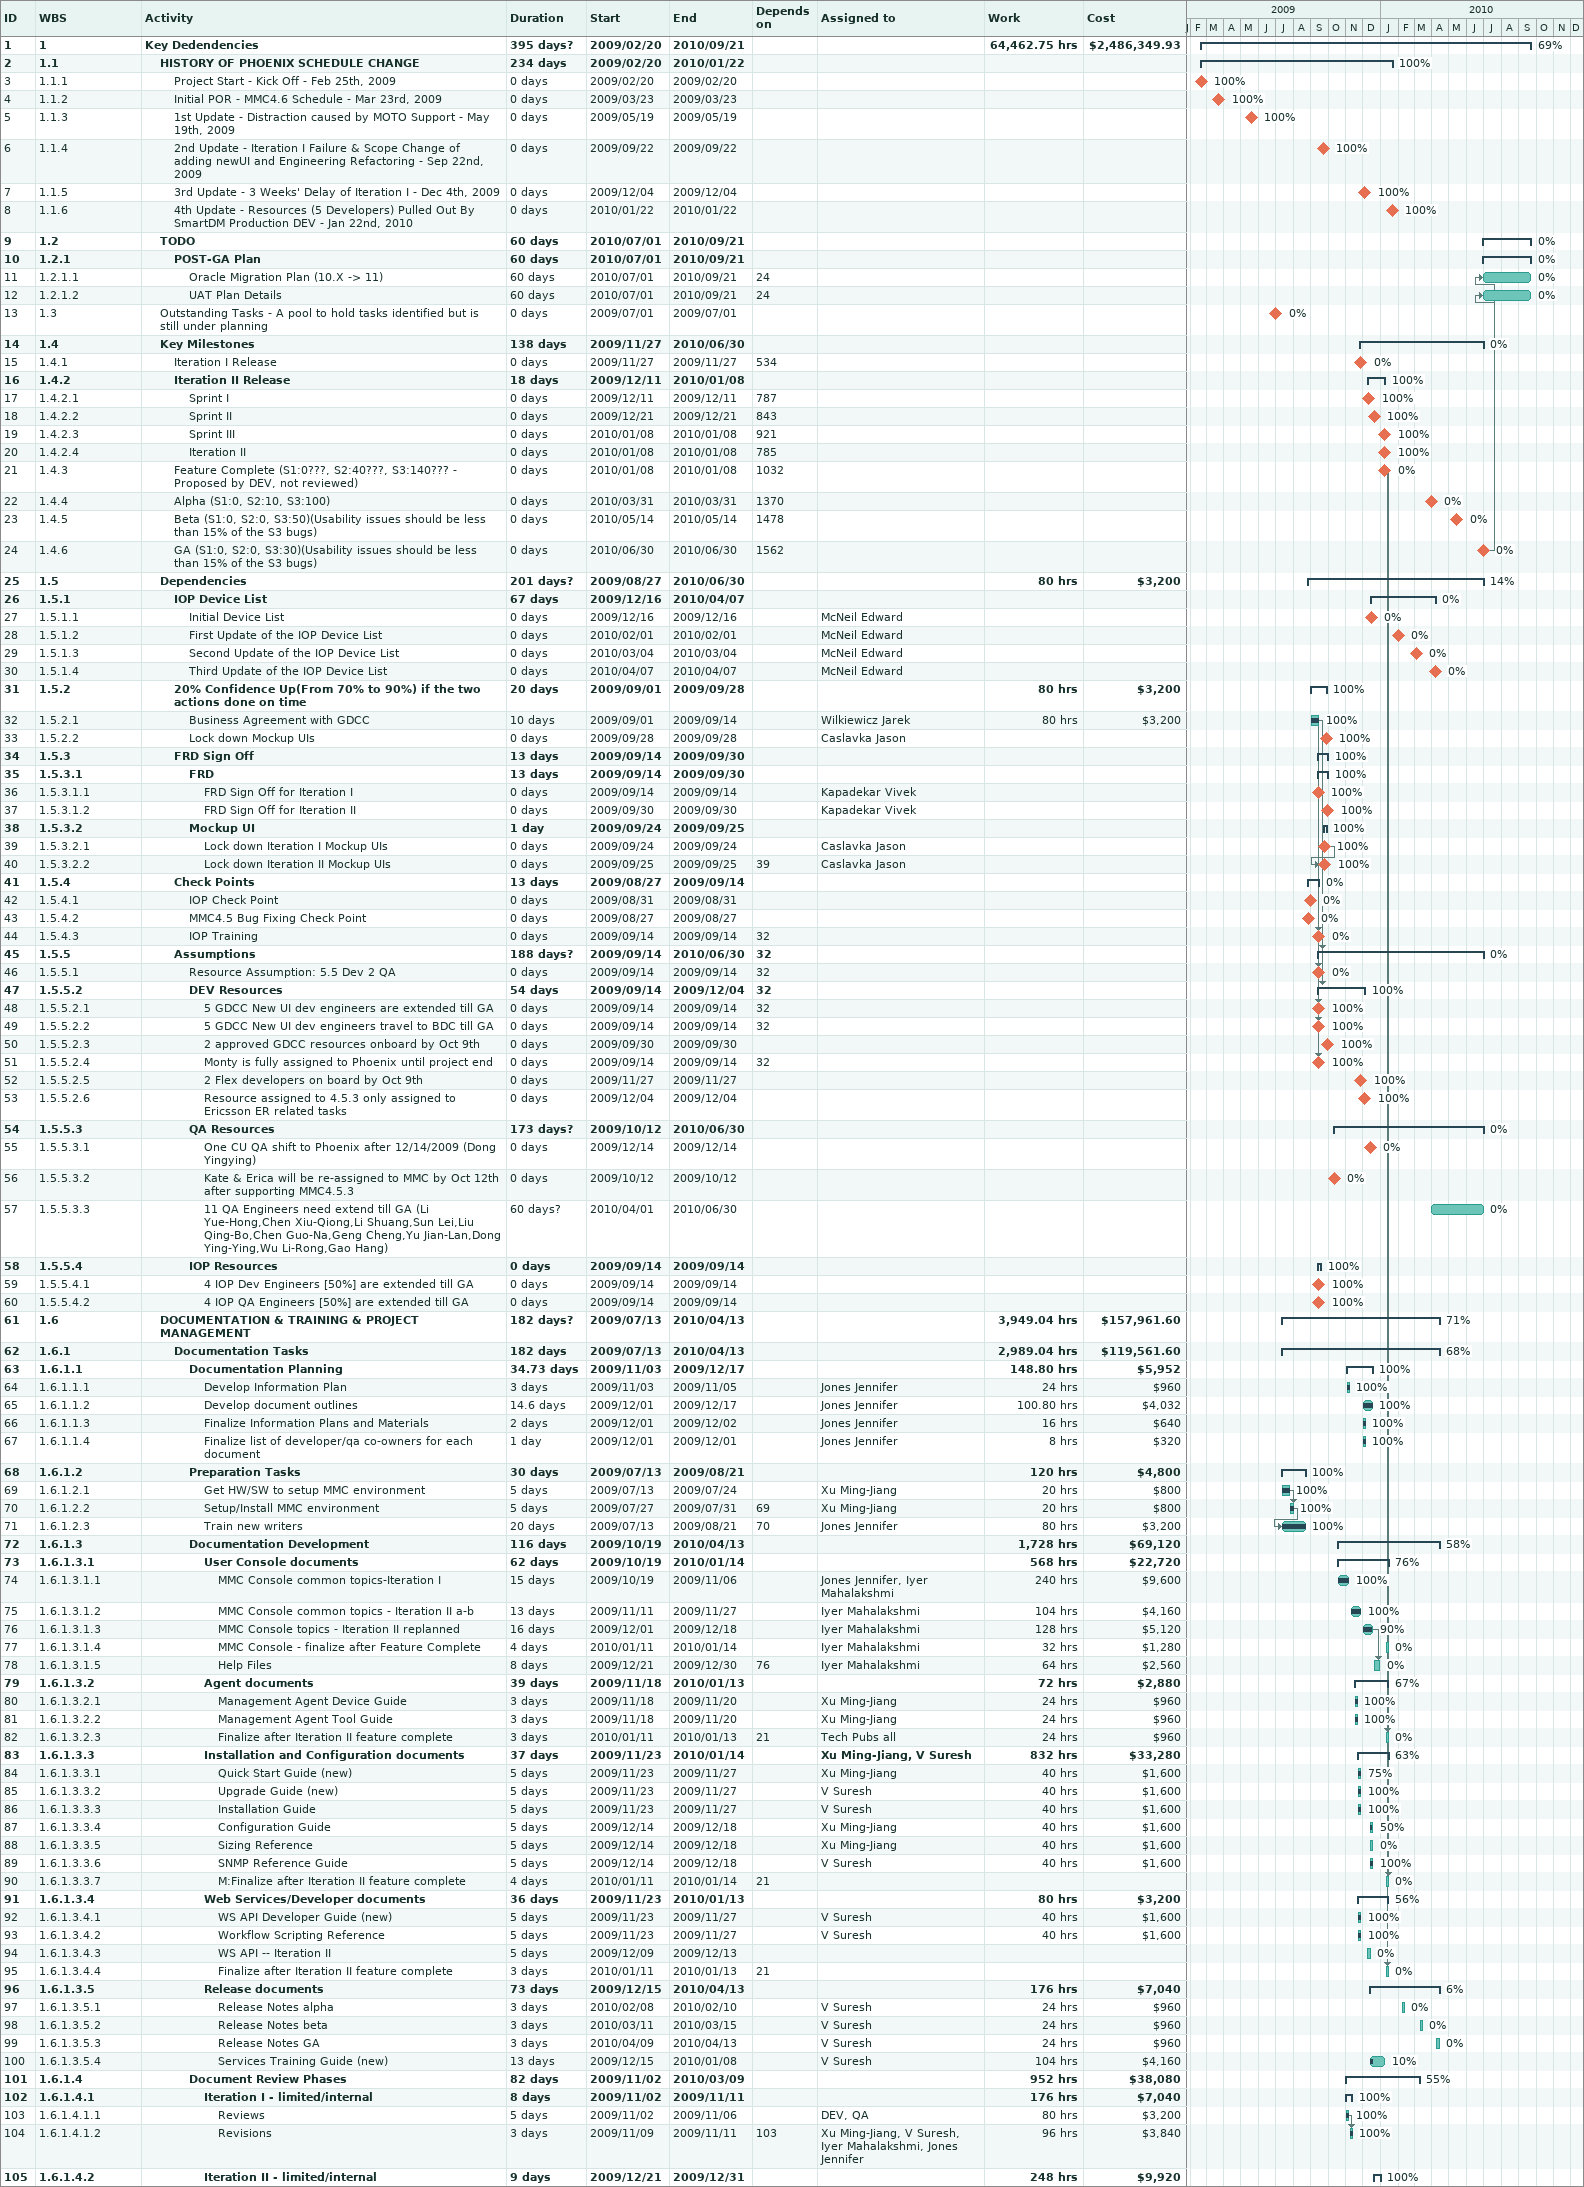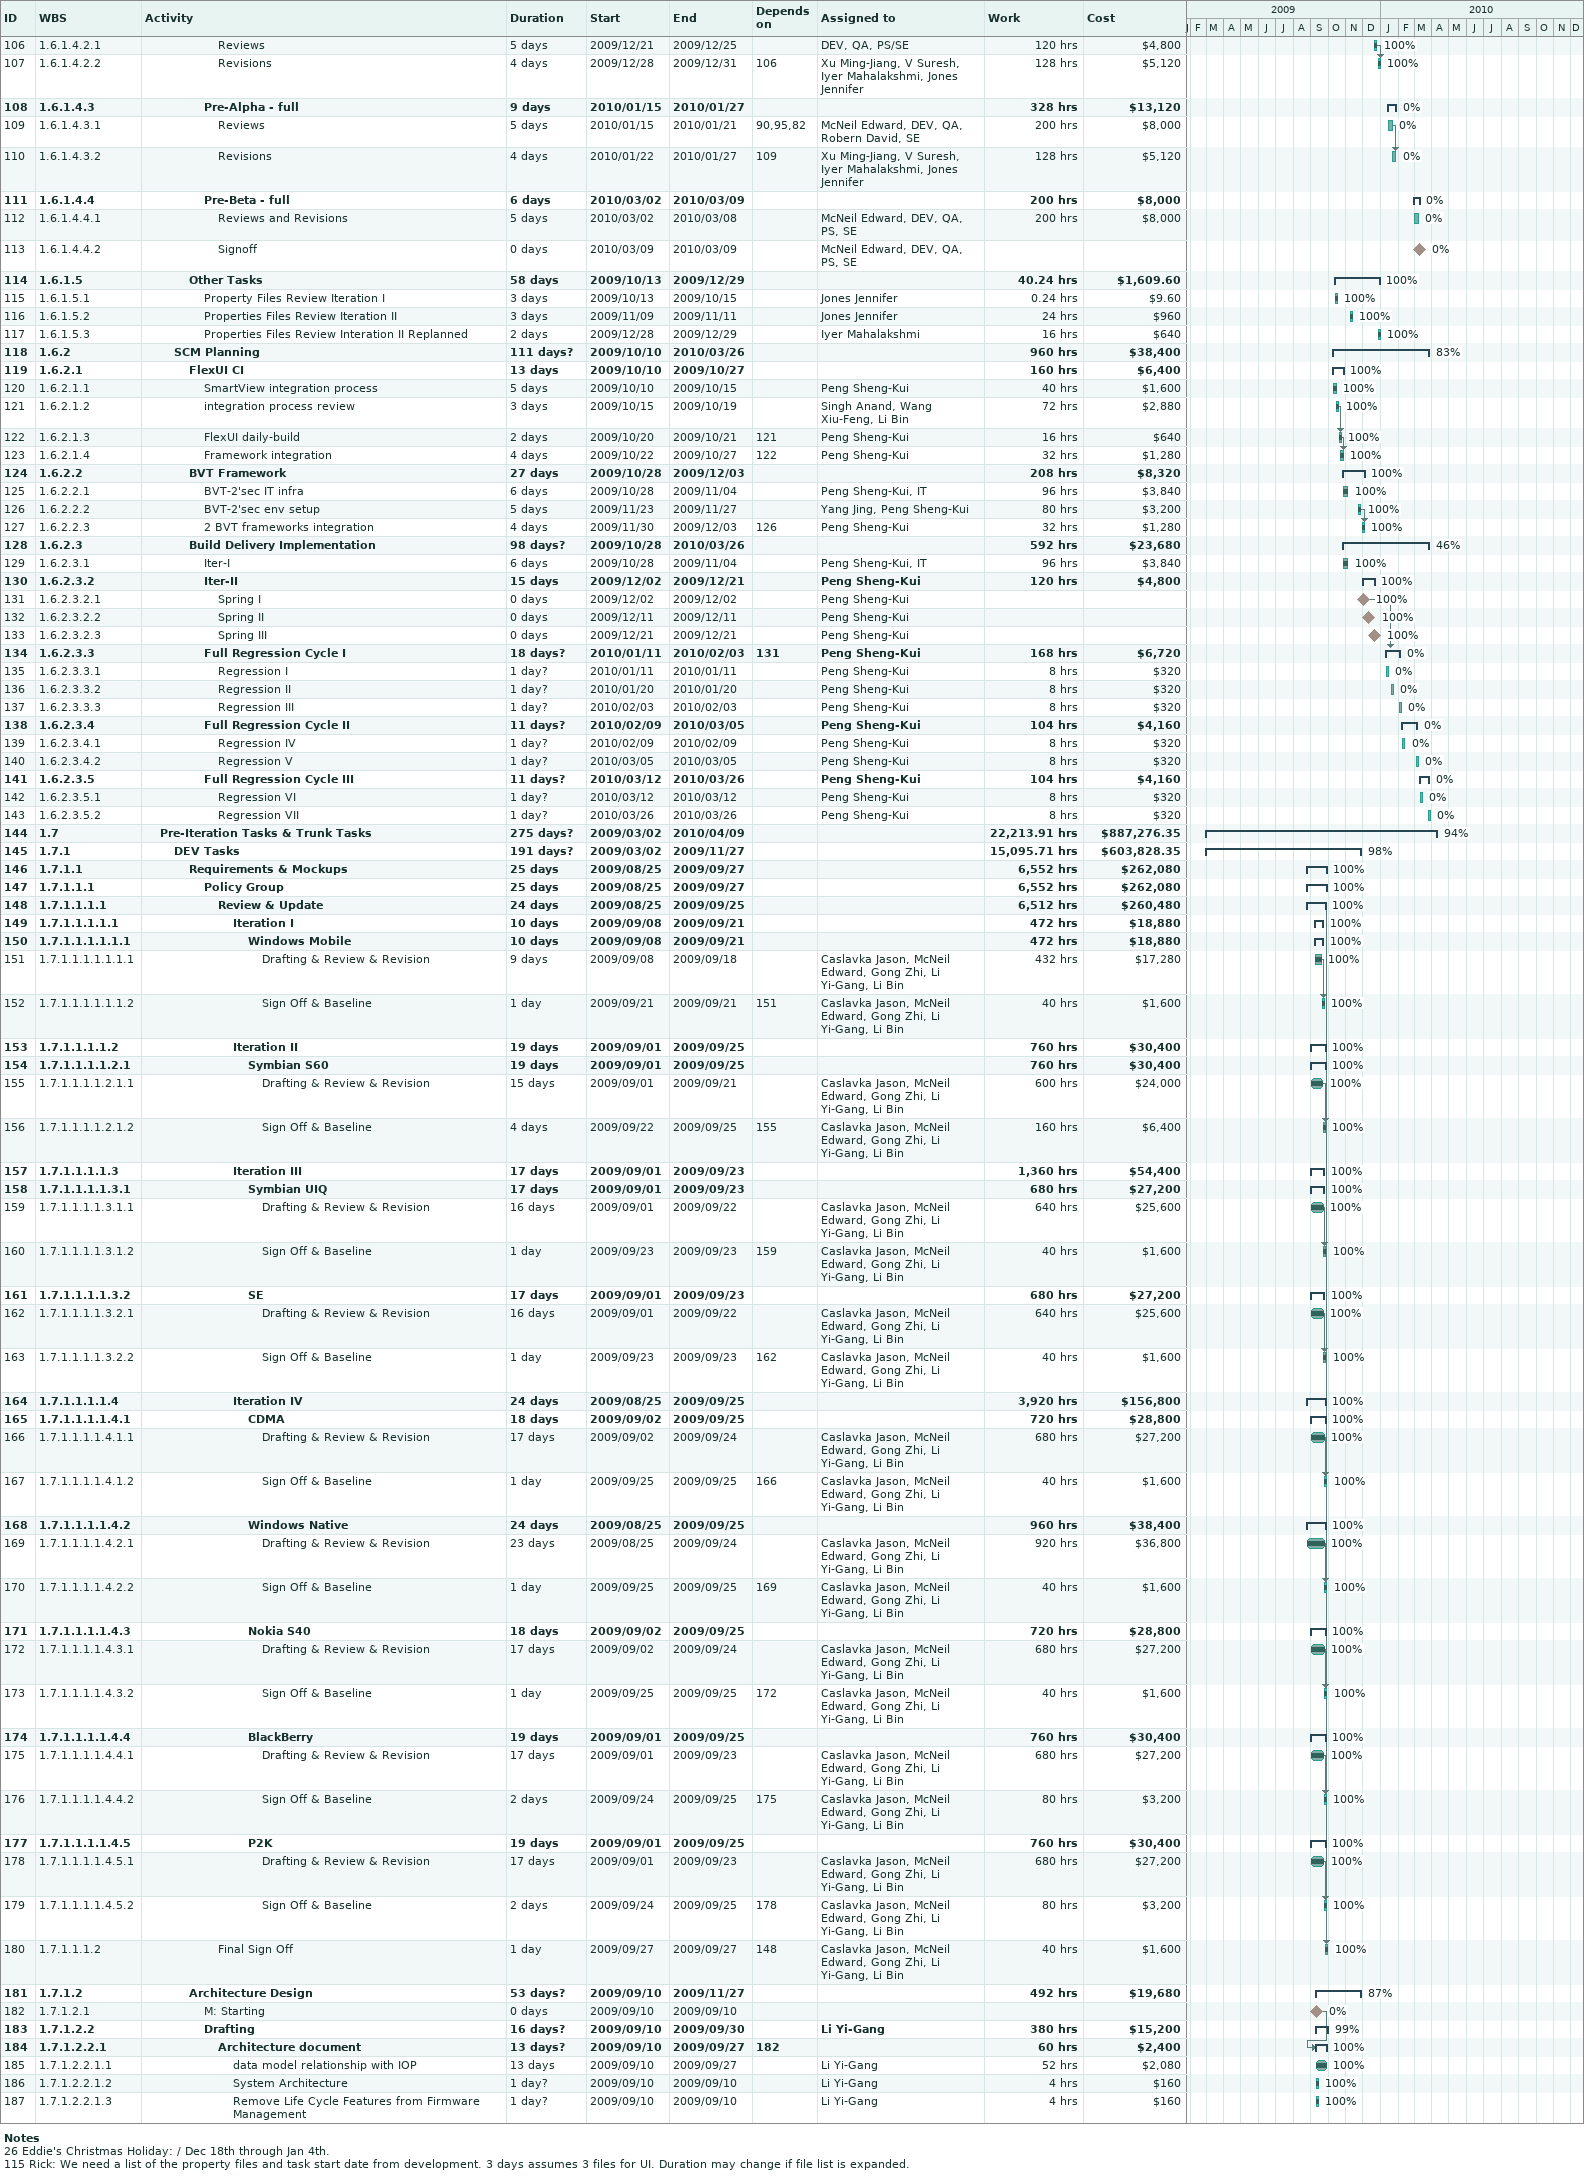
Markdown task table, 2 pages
| ID | WBS | Task | Duration | Start | Finish | Predecessors | Resources | % complete | Work (h) | Cost ($) |
|---|---|---|---|---|---|---|---|---|---|---|
| 1 | 1 | **Key Dedendencies** | 395d? | 2009-02-20 | 2010-09-21 |  |  | 69 | 64462.75 | 2486349.93 |
| 2 | 1.1 | **HISTORY OF PHOENIX SCHEDULE CHANGE** | 234d | 2009-02-20 | 2010-01-22 |  |  | 100 |  |  |
| 3 | 1.1.1 | Project Start - Kick Off - Feb 25th, 2009 | 0d | 2009-02-20 | 2009-02-20 |  |  | 100 |  |  |
| 4 | 1.1.2 | Initial POR - MMC4.6 Schedule - Mar 23rd, 2009 | 0d | 2009-03-23 | 2009-03-23 |  |  | 100 |  |  |
| 5 | 1.1.3 | 1st Update - Distraction caused by MOTO Support - May 19th, 2009 | 0d | 2009-05-19 | 2009-05-19 |  |  | 100 |  |  |
| 6 | 1.1.4 | 2nd Update - Iteration I Failure & Scope Change of adding newUI and Engineering Refactoring - Sep 22nd, 2009 | 0d | 2009-09-22 | 2009-09-22 |  |  | 100 |  |  |
| 7 | 1.1.5 | 3rd Update - 3 Weeks' Delay of Iteration I - Dec 4th, 2009 | 0d | 2009-12-04 | 2009-12-04 |  |  | 100 |  |  |
| 8 | 1.1.6 | 4th Update - Resources (5 Developers) Pulled Out By SmartDM Production DEV - Jan 22nd, 2010 | 0d | 2010-01-22 | 2010-01-22 |  |  | 100 |  |  |
| 9 | 1.2 | **TODO** | 60d | 2010-07-01 | 2010-09-21 |  |  | 0 |  |  |
| 10 | 1.2.1 | **POST-GA Plan** | 60d | 2010-07-01 | 2010-09-21 |  |  | 0 |  |  |
| 11 | 1.2.1.1 | Oracle Migration Plan (10.X -> 11) | 60d | 2010-07-01 | 2010-09-21 | 24 |  | 0 |  |  |
| 12 | 1.2.1.2 | UAT Plan Details | 60d | 2010-07-01 | 2010-09-21 | 24 |  | 0 |  |  |
| 13 | 1.3 | Outstanding Tasks - A pool to hold tasks identified but is still under planning | 0d | 2009-07-01 | 2009-07-01 |  |  | 0 |  |  |
| 14 | 1.4 | **Key Milestones** | 138d | 2009-11-27 | 2010-06-30 |  |  | 0 |  |  |
| 15 | 1.4.1 | Iteration I Release | 0d | 2009-11-27 | 2009-11-27 | 534 |  | 0 |  |  |
| 16 | 1.4.2 | **Iteration II Release** | 18d | 2009-12-11 | 2010-01-08 |  |  | 100 |  |  |
| 17 | 1.4.2.1 | Sprint I | 0d | 2009-12-11 | 2009-12-11 | 787 |  | 100 |  |  |
| 18 | 1.4.2.2 | Sprint II | 0d | 2009-12-21 | 2009-12-21 | 843 |  | 100 |  |  |
| 19 | 1.4.2.3 | Sprint III | 0d | 2010-01-08 | 2010-01-08 | 921 |  | 100 |  |  |
| 20 | 1.4.2.4 | Iteration II | 0d | 2010-01-08 | 2010-01-08 | 785 |  | 100 |  |  |
| 21 | 1.4.3 | Feature Complete (S1:0???, S2:40???, S3:140??? - Proposed by DEV, not reviewed) | 0d | 2010-01-08 | 2010-01-08 | 1032 |  | 0 |  |  |
| 22 | 1.4.4 | Alpha (S1:0, S2:10, S3:100) | 0d | 2010-03-31 | 2010-03-31 | 1370 |  | 0 |  |  |
| 23 | 1.4.5 | Beta (S1:0, S2:0, S3:50)(Usability issues should be less than 15% of the S3 bugs) | 0d | 2010-05-14 | 2010-05-14 | 1478 |  | 0 |  |  |
| 24 | 1.4.6 | GA (S1:0, S2:0, S3:30)(Usability issues should be less than 15% of the S3 bugs) | 0d | 2010-06-30 | 2010-06-30 | 1562 |  | 0 |  |  |
| 25 | 1.5 | **Dependencies** | 201d? | 2009-08-27 | 2010-06-30 |  |  | 14 | 80 | 3200 |
| 26 | 1.5.1 | **IOP Device List** | 67d | 2009-12-16 | 2010-04-07 |  |  | 0 |  |  |
| 27 | 1.5.1.1 | Initial Device List | 0d | 2009-12-16 | 2009-12-16 |  | McNeil Edward | 0 |  |  |
| 28 | 1.5.1.2 | First Update of the IOP Device List | 0d | 2010-02-01 | 2010-02-01 |  | McNeil Edward | 0 |  |  |
| 29 | 1.5.1.3 | Second Update of the IOP Device List | 0d | 2010-03-04 | 2010-03-04 |  | McNeil Edward | 0 |  |  |
| 30 | 1.5.1.4 | Third Update of the IOP Device List | 0d | 2010-04-07 | 2010-04-07 |  | McNeil Edward | 0 |  |  |
| 31 | 1.5.2 | **20% Confidence Up(From 70% to 90%) if the two actions done on time** | 20d | 2009-09-01 | 2009-09-28 |  |  | 100 | 80 | 3200 |
| 32 | 1.5.2.1 | Business Agreement with GDCC | 10d | 2009-09-01 | 2009-09-14 |  | Wilkiewicz Jarek | 100 | 80 | 3200 |
| 33 | 1.5.2.2 | Lock down Mockup UIs | 0d | 2009-09-28 | 2009-09-28 |  | Caslavka Jason | 100 |  |  |
| 34 | 1.5.3 | **FRD Sign Off** | 13d | 2009-09-14 | 2009-09-30 |  |  | 100 |  |  |
| 35 | 1.5.3.1 | **FRD** | 13d | 2009-09-14 | 2009-09-30 |  |  | 100 |  |  |
| 36 | 1.5.3.1.1 | FRD Sign Off for Iteration I | 0d | 2009-09-14 | 2009-09-14 |  | Kapadekar Vivek | 100 |  |  |
| 37 | 1.5.3.1.2 | FRD Sign Off for Iteration II | 0d | 2009-09-30 | 2009-09-30 |  | Kapadekar Vivek | 100 |  |  |
| 38 | 1.5.3.2 | **Mockup UI** | 1d | 2009-09-24 | 2009-09-25 |  |  | 100 |  |  |
| 39 | 1.5.3.2.1 | Lock down Iteration I Mockup UIs | 0d | 2009-09-24 | 2009-09-24 |  | Caslavka Jason | 100 |  |  |
| 40 | 1.5.3.2.2 | Lock down Iteration II Mockup UIs | 0d | 2009-09-25 | 2009-09-25 | 39 | Caslavka Jason | 100 |  |  |
| 41 | 1.5.4 | **Check Points** | 13d | 2009-08-27 | 2009-09-14 |  |  | 0 |  |  |
| 42 | 1.5.4.1 | IOP Check Point | 0d | 2009-08-31 | 2009-08-31 |  |  | 0 |  |  |
| 43 | 1.5.4.2 | MMC4.5 Bug Fixing Check Point | 0d | 2009-08-27 | 2009-08-27 |  |  | 0 |  |  |
| 44 | 1.5.4.3 | IOP Training | 0d | 2009-09-14 | 2009-09-14 | 32 |  | 0 |  |  |
| 45 | 1.5.5 | **Assumptions** | 188d? | 2009-09-14 | 2010-06-30 | 32 |  | 0 |  |  |
| 46 | 1.5.5.1 | Resource Assumption: 5.5 Dev 2 QA | 0d | 2009-09-14 | 2009-09-14 | 32 |  | 0 |  |  |
| 47 | 1.5.5.2 | **DEV Resources** | 54d | 2009-09-14 | 2009-12-04 | 32 |  | 100 |  |  |
| 48 | 1.5.5.2.1 | 5 GDCC New UI dev engineers are extended till GA | 0d | 2009-09-14 | 2009-09-14 | 32 |  | 100 |  |  |
| 49 | 1.5.5.2.2 | 5 GDCC New UI dev engineers travel to BDC till GA | 0d | 2009-09-14 | 2009-09-14 | 32 |  | 100 |  |  |
| 50 | 1.5.5.2.3 | 2 approved GDCC resources onboard by Oct 9th | 0d | 2009-09-30 | 2009-09-30 |  |  | 100 |  |  |
| 51 | 1.5.5.2.4 | Monty is fully assigned to Phoenix until project end | 0d | 2009-09-14 | 2009-09-14 | 32 |  | 100 |  |  |
| 52 | 1.5.5.2.5 | 2 Flex developers on board by Oct 9th | 0d | 2009-11-27 | 2009-11-27 |  |  | 100 |  |  |
| 53 | 1.5.5.2.6 | Resource assigned to 4.5.3 only assigned to Ericsson ER related tasks | 0d | 2009-12-04 | 2009-12-04 |  |  | 100 |  |  |
| 54 | 1.5.5.3 | **QA Resources** | 173d? | 2009-10-12 | 2010-06-30 |  |  | 0 |  |  |
| 55 | 1.5.5.3.1 | One CU QA shift to Phoenix after 12/14/2009 (Dong Yingying) | 0d | 2009-12-14 | 2009-12-14 |  |  | 0 |  |  |
| 56 | 1.5.5.3.2 | Kate & Erica will be re-assigned to MMC by Oct 12th after supporting MMC4.5.3 | 0d | 2009-10-12 | 2009-10-12 |  |  | 0 |  |  |
| 57 | 1.5.5.3.3 | 11 QA Engineers need extend till GA (Li Yue-Hong,Chen Xiu-Qiong,Li Shuang,Sun Lei,Liu Qing-Bo,Chen Guo-Na,Geng Cheng,Yu Jian-Lan,Dong Ying-Ying,Wu Li-Rong,Gao Hang) | 60d? | 2010-04-01 | 2010-06-30 |  |  | 0 |  |  |
| 58 | 1.5.5.4 | **IOP Resources** | 0d | 2009-09-14 | 2009-09-14 |  |  | 100 |  |  |
| 59 | 1.5.5.4.1 | 4 IOP Dev Engineers [50%] are extended till GA | 0d | 2009-09-14 | 2009-09-14 |  |  | 100 |  |  |
| 60 | 1.5.5.4.2 | 4 IOP QA Engineers [50%] are extended till GA | 0d | 2009-09-14 | 2009-09-14 |  |  | 100 |  |  |
| 61 | 1.6 | **DOCUMENTATION & TRAINING & PROJECT MANAGEMENT** | 182d? | 2009-07-13 | 2010-04-13 |  |  | 71 | 3949.04 | 157961.60 |
| 62 | 1.6.1 | **Documentation Tasks** | 182d | 2009-07-13 | 2010-04-13 |  |  | 68 | 2989.04 | 119561.60 |
| 63 | 1.6.1.1 | **Documentation Planning** | 34.73d | 2009-11-03 | 2009-12-17 |  |  | 100 | 148.80 | 5952 |
| 64 | 1.6.1.1.1 | Develop Information Plan | 3d | 2009-11-03 | 2009-11-05 |  | Jones Jennifer | 100 | 24 | 960 |
| 65 | 1.6.1.1.2 | Develop document outlines | 14.6d | 2009-12-01 | 2009-12-17 |  | Jones Jennifer | 100 | 100.80 | 4032 |
| 66 | 1.6.1.1.3 | Finalize Information Plans and Materials | 2d | 2009-12-01 | 2009-12-02 |  | Jones Jennifer | 100 | 16 | 640 |
| 67 | 1.6.1.1.4 | Finalize list of developer/qa co-owners for each document | 1d | 2009-12-01 | 2009-12-01 |  | Jones Jennifer | 100 | 8 | 320 |
| 68 | 1.6.1.2 | **Preparation Tasks** | 30d | 2009-07-13 | 2009-08-21 |  |  | 100 | 120 | 4800 |
| 69 | 1.6.1.2.1 | Get HW/SW to setup MMC environment | 5d | 2009-07-13 | 2009-07-24 |  | Xu Ming-Jiang | 100 | 20 | 800 |
| 70 | 1.6.1.2.2 | Setup/Install MMC environment | 5d | 2009-07-27 | 2009-07-31 | 69 | Xu Ming-Jiang | 100 | 20 | 800 |
| 71 | 1.6.1.2.3 | Train new writers | 20d | 2009-07-13 | 2009-08-21 | 70 | Jones Jennifer | 100 | 80 | 3200 |
| 72 | 1.6.1.3 | **Documentation Development** | 116d | 2009-10-19 | 2010-04-13 |  |  | 58 | 1728 | 69120 |
| 73 | 1.6.1.3.1 | **User Console documents** | 62d | 2009-10-19 | 2010-01-14 |  |  | 76 | 568 | 22720 |
| 74 | 1.6.1.3.1.1 | MMC Console common topics-Iteration I | 15d | 2009-10-19 | 2009-11-06 |  | Jones Jennifer, Iyer Mahalakshmi | 100 | 240 | 9600 |
| 75 | 1.6.1.3.1.2 | MMC Console common topics - Iteration II a-b | 13d | 2009-11-11 | 2009-11-27 |  | Iyer Mahalakshmi | 100 | 104 | 4160 |
| 76 | 1.6.1.3.1.3 | MMC Console topics - Iteration II replanned | 16d | 2009-12-01 | 2009-12-18 |  | Iyer Mahalakshmi | 90 | 128 | 5120 |
| 77 | 1.6.1.3.1.4 | MMC Console - finalize after Feature Complete | 4d | 2010-01-11 | 2010-01-14 |  | Iyer Mahalakshmi | 0 | 32 | 1280 |
| 78 | 1.6.1.3.1.5 | Help Files | 8d | 2009-12-21 | 2009-12-30 | 76 | Iyer Mahalakshmi | 0 | 64 | 2560 |
| 79 | 1.6.1.3.2 | **Agent documents** | 39d | 2009-11-18 | 2010-01-13 |  |  | 67 | 72 | 2880 |
| 80 | 1.6.1.3.2.1 | Management Agent Device Guide | 3d | 2009-11-18 | 2009-11-20 |  | Xu Ming-Jiang | 100 | 24 | 960 |
| 81 | 1.6.1.3.2.2 | Management Agent Tool Guide | 3d | 2009-11-18 | 2009-11-20 |  | Xu Ming-Jiang | 100 | 24 | 960 |
| 82 | 1.6.1.3.2.3 | Finalize after Iteration II feature complete | 3d | 2010-01-11 | 2010-01-13 | 21 | Tech Pubs all | 0 | 24 | 960 |
| 83 | 1.6.1.3.3 | **Installation and Configuration documents** | 37d | 2009-11-23 | 2010-01-14 |  | Xu Ming-Jiang, V Suresh | 63 | 832 | 33280 |
| 84 | 1.6.1.3.3.1 | Quick Start Guide (new) | 5d | 2009-11-23 | 2009-11-27 |  | Xu Ming-Jiang | 75 | 40 | 1600 |
| 85 | 1.6.1.3.3.2 | Upgrade Guide (new) | 5d | 2009-11-23 | 2009-11-27 |  | V Suresh | 100 | 40 | 1600 |
| 86 | 1.6.1.3.3.3 | Installation Guide | 5d | 2009-11-23 | 2009-11-27 |  | V Suresh | 100 | 40 | 1600 |
| 87 | 1.6.1.3.3.4 | Configuration Guide | 5d | 2009-12-14 | 2009-12-18 |  | Xu Ming-Jiang | 50 | 40 | 1600 |
| 88 | 1.6.1.3.3.5 | Sizing Reference | 5d | 2009-12-14 | 2009-12-18 |  | Xu Ming-Jiang | 0 | 40 | 1600 |
| 89 | 1.6.1.3.3.6 | SNMP Reference Guide | 5d | 2009-12-14 | 2009-12-18 |  | V Suresh | 100 | 40 | 1600 |
| 90 | 1.6.1.3.3.7 | M:Finalize after Iteration II feature complete | 4d | 2010-01-11 | 2010-01-14 | 21 |  | 0 |  |  |
| 91 | 1.6.1.3.4 | **Web Services/Developer documents** | 36d | 2009-11-23 | 2010-01-13 |  |  | 56 | 80 | 3200 |
| 92 | 1.6.1.3.4.1 | WS API Developer Guide (new) | 5d | 2009-11-23 | 2009-11-27 |  | V Suresh | 100 | 40 | 1600 |
| 93 | 1.6.1.3.4.2 | Workflow Scripting Reference | 5d | 2009-11-23 | 2009-11-27 |  | V Suresh | 100 | 40 | 1600 |
| 94 | 1.6.1.3.4.3 | WS API -- Iteration II | 5d | 2009-12-09 | 2009-12-13 |  |  | 0 |  |  |
| 95 | 1.6.1.3.4.4 | Finalize after Iteration II feature complete | 3d | 2010-01-11 | 2010-01-13 | 21 |  | 0 |  |  |
| 96 | 1.6.1.3.5 | **Release documents** | 73d | 2009-12-15 | 2010-04-13 |  |  | 6 | 176 | 7040 |
| 97 | 1.6.1.3.5.1 | Release Notes alpha | 3d | 2010-02-08 | 2010-02-10 |  | V Suresh | 0 | 24 | 960 |
| 98 | 1.6.1.3.5.2 | Release Notes beta | 3d | 2010-03-11 | 2010-03-15 |  | V Suresh | 0 | 24 | 960 |
| 99 | 1.6.1.3.5.3 | Release Notes GA | 3d | 2010-04-09 | 2010-04-13 |  | V Suresh | 0 | 24 | 960 |
| 100 | 1.6.1.3.5.4 | Services Training Guide (new) | 13d | 2009-12-15 | 2010-01-08 |  | V Suresh | 10 | 104 | 4160 |
| 101 | 1.6.1.4 | **Document Review Phases** | 82d | 2009-11-02 | 2010-03-09 |  |  | 55 | 952 | 38080 |
| 102 | 1.6.1.4.1 | **Iteration I - limited/internal** | 8d | 2009-11-02 | 2009-11-11 |  |  | 100 | 176 | 7040 |
| 103 | 1.6.1.4.1.1 | Reviews | 5d | 2009-11-02 | 2009-11-06 |  | DEV, QA | 100 | 80 | 3200 |
| 104 | 1.6.1.4.1.2 | Revisions | 3d | 2009-11-09 | 2009-11-11 | 103 | Xu Ming-Jiang, V Suresh, Iyer Mahalakshmi, Jones Jennifer | 100 | 96 | 3840 |
| 105 | 1.6.1.4.2 | **Iteration II - limited/internal** | 9d | 2009-12-21 | 2009-12-31 |  |  | 100 | 248 | 9920 |
| 106 | 1.6.1.4.2.1 | Reviews | 5d | 2009-12-21 | 2009-12-25 |  | DEV, QA, PS/SE | 100 | 120 | 4800 |
| 107 | 1.6.1.4.2.2 | Revisions | 4d | 2009-12-28 | 2009-12-31 | 106 | Xu Ming-Jiang, V Suresh, Iyer Mahalakshmi, Jones Jennifer | 100 | 128 | 5120 |
| 108 | 1.6.1.4.3 | **Pre-Alpha - full** | 9d | 2010-01-15 | 2010-01-27 |  |  | 0 | 328 | 13120 |
| 109 | 1.6.1.4.3.1 | Reviews | 5d | 2010-01-15 | 2010-01-21 | 90, 95, 82 | McNeil Edward, DEV, QA, Robern David, SE | 0 | 200 | 8000 |
| 110 | 1.6.1.4.3.2 | Revisions | 4d | 2010-01-22 | 2010-01-27 | 109 | Xu Ming-Jiang, V Suresh, Iyer Mahalakshmi, Jones Jennifer | 0 | 128 | 5120 |
| 111 | 1.6.1.4.4 | **Pre-Beta - full** | 6d | 2010-03-02 | 2010-03-09 |  |  | 0 | 200 | 8000 |
| 112 | 1.6.1.4.4.1 | Reviews and Revisions | 5d | 2010-03-02 | 2010-03-08 |  | McNeil Edward, DEV, QA, PS, SE | 0 | 200 | 8000 |
| 113 | 1.6.1.4.4.2 | Signoff | 0d | 2010-03-09 | 2010-03-09 |  | McNeil Edward, DEV, QA, PS, SE | 0 |  |  |
| 114 | 1.6.1.5 | **Other Tasks** | 58d | 2009-10-13 | 2009-12-29 |  |  | 100 | 40.24 | 1609.60 |
| 115 | 1.6.1.5.1 | Property Files Review Iteration I | 3d | 2009-10-13 | 2009-10-15 |  | Jones Jennifer | 100 | 0.24 | 9.60 |
| 116 | 1.6.1.5.2 | Properties Files Review Iteration II | 3d | 2009-11-09 | 2009-11-11 |  | Jones Jennifer | 100 | 24 | 960 |
| 117 | 1.6.1.5.3 | Properties Files Review Interation II Replanned | 2d | 2009-12-28 | 2009-12-29 |  | Iyer Mahalakshmi | 100 | 16 | 640 |
| 118 | 1.6.2 | **SCM Planning** | 111d? | 2009-10-10 | 2010-03-26 |  |  | 83 | 960 | 38400 |
| 119 | 1.6.2.1 | **FlexUI CI** | 13d | 2009-10-10 | 2009-10-27 |  |  | 100 | 160 | 6400 |
| 120 | 1.6.2.1.1 | SmartView integration process | 5d | 2009-10-10 | 2009-10-15 |  | Peng Sheng-Kui | 100 | 40 | 1600 |
| 121 | 1.6.2.1.2 | integration process review | 3d | 2009-10-15 | 2009-10-19 |  | Singh Anand, Wang Xiu-Feng, Li Bin | 100 | 72 | 2880 |
| 122 | 1.6.2.1.3 | FlexUI daily-build | 2d | 2009-10-20 | 2009-10-21 | 121 | Peng Sheng-Kui | 100 | 16 | 640 |
| 123 | 1.6.2.1.4 | Framework integration | 4d | 2009-10-22 | 2009-10-27 | 122 | Peng Sheng-Kui | 100 | 32 | 1280 |
| 124 | 1.6.2.2 | **BVT Framework** | 27d | 2009-10-28 | 2009-12-03 |  |  | 100 | 208 | 8320 |
| 125 | 1.6.2.2.1 | BVT-2'sec IT infra | 6d | 2009-10-28 | 2009-11-04 |  | Peng Sheng-Kui, IT | 100 | 96 | 3840 |
| 126 | 1.6.2.2.2 | BVT-2'sec env setup | 5d | 2009-11-23 | 2009-11-27 |  | Yang Jing, Peng Sheng-Kui | 100 | 80 | 3200 |
| 127 | 1.6.2.2.3 | 2 BVT frameworks integration | 4d | 2009-11-30 | 2009-12-03 | 126 | Peng Sheng-Kui | 100 | 32 | 1280 |
| 128 | 1.6.2.3 | **Build Delivery Implementation** | 98d? | 2009-10-28 | 2010-03-26 |  |  | 46 | 592 | 23680 |
| 129 | 1.6.2.3.1 | Iter-I | 6d | 2009-10-28 | 2009-11-04 |  | Peng Sheng-Kui, IT | 100 | 96 | 3840 |
| 130 | 1.6.2.3.2 | **Iter-II** | 15d | 2009-12-02 | 2009-12-21 |  | Peng Sheng-Kui | 100 | 120 | 4800 |
| 131 | 1.6.2.3.2.1 | Spring I | 0d | 2009-12-02 | 2009-12-02 |  | Peng Sheng-Kui | 100 |  |  |
| 132 | 1.6.2.3.2.2 | Spring II | 0d | 2009-12-11 | 2009-12-11 |  | Peng Sheng-Kui | 100 |  |  |
| 133 | 1.6.2.3.2.3 | Spring III | 0d | 2009-12-21 | 2009-12-21 |  | Peng Sheng-Kui | 100 |  |  |
| 134 | 1.6.2.3.3 | **Full Regression Cycle I** | 18d? | 2010-01-11 | 2010-02-03 | 131 | Peng Sheng-Kui | 0 | 168 | 6720 |
| 135 | 1.6.2.3.3.1 | Regression I | 1d? | 2010-01-11 | 2010-01-11 |  | Peng Sheng-Kui | 0 | 8 | 320 |
| 136 | 1.6.2.3.3.2 | Regression II | 1d? | 2010-01-20 | 2010-01-20 |  | Peng Sheng-Kui | 0 | 8 | 320 |
| 137 | 1.6.2.3.3.3 | Regression III | 1d? | 2010-02-03 | 2010-02-03 |  | Peng Sheng-Kui | 0 | 8 | 320 |
| 138 | 1.6.2.3.4 | **Full Regression Cycle II** | 11d? | 2010-02-09 | 2010-03-05 |  | Peng Sheng-Kui | 0 | 104 | 4160 |
| 139 | 1.6.2.3.4.1 | Regression IV | 1d? | 2010-02-09 | 2010-02-09 |  | Peng Sheng-Kui | 0 | 8 | 320 |
| 140 | 1.6.2.3.4.2 | Regression V | 1d? | 2010-03-05 | 2010-03-05 |  | Peng Sheng-Kui | 0 | 8 | 320 |
| 141 | 1.6.2.3.5 | **Full Regression Cycle III** | 11d? | 2010-03-12 | 2010-03-26 |  | Peng Sheng-Kui | 0 | 104 | 4160 |
| 142 | 1.6.2.3.5.1 | Regression VI | 1d? | 2010-03-12 | 2010-03-12 |  | Peng Sheng-Kui | 0 | 8 | 320 |
| 143 | 1.6.2.3.5.2 | Regression VII | 1d? | 2010-03-26 | 2010-03-26 |  | Peng Sheng-Kui | 0 | 8 | 320 |
| 144 | 1.7 | **Pre-Iteration Tasks & Trunk Tasks** | 275d? | 2009-03-02 | 2010-04-09 |  |  | 94 | 22213.91 | 887276.35 |
| 145 | 1.7.1 | **DEV Tasks** | 191d? | 2009-03-02 | 2009-11-27 |  |  | 98 | 15095.71 | 603828.35 |
| 146 | 1.7.1.1 | **Requirements & Mockups** | 25d | 2009-08-25 | 2009-09-27 |  |  | 100 | 6552 | 262080 |
| 147 | 1.7.1.1.1 | **Policy Group** | 25d | 2009-08-25 | 2009-09-27 |  |  | 100 | 6552 | 262080 |
| 148 | 1.7.1.1.1.1 | **Review & Update** | 24d | 2009-08-25 | 2009-09-25 |  |  | 100 | 6512 | 260480 |
| 149 | 1.7.1.1.1.1.1 | **Iteration I** | 10d | 2009-09-08 | 2009-09-21 |  |  | 100 | 472 | 18880 |
| 150 | 1.7.1.1.1.1.1.1 | **Windows Mobile** | 10d | 2009-09-08 | 2009-09-21 |  |  | 100 | 472 | 18880 |
| 151 | 1.7.1.1.1.1.1.1.1 | Drafting & Review & Revision | 9d | 2009-09-08 | 2009-09-18 |  | Caslavka Jason, McNeil Edward, Gong Zhi, Li Yi-Gang, Li Bin | 100 | 432 | 17280 |
| 152 | 1.7.1.1.1.1.1.1.2 | Sign Off & Baseline | 1d | 2009-09-21 | 2009-09-21 | 151 | Caslavka Jason, McNeil Edward, Gong Zhi, Li Yi-Gang, Li Bin | 100 | 40 | 1600 |
| 153 | 1.7.1.1.1.1.2 | **Iteration II** | 19d | 2009-09-01 | 2009-09-25 |  |  | 100 | 760 | 30400 |
| 154 | 1.7.1.1.1.1.2.1 | **Symbian S60** | 19d | 2009-09-01 | 2009-09-25 |  |  | 100 | 760 | 30400 |
| 155 | 1.7.1.1.1.1.2.1.1 | Drafting & Review & Revision | 15d | 2009-09-01 | 2009-09-21 |  | Caslavka Jason, McNeil Edward, Gong Zhi, Li Yi-Gang, Li Bin | 100 | 600 | 24000 |
| 156 | 1.7.1.1.1.1.2.1.2 | Sign Off & Baseline | 4d | 2009-09-22 | 2009-09-25 | 155 | Caslavka Jason, McNeil Edward, Gong Zhi, Li Yi-Gang, Li Bin | 100 | 160 | 6400 |
| 157 | 1.7.1.1.1.1.3 | **Iteration III** | 17d | 2009-09-01 | 2009-09-23 |  |  | 100 | 1360 | 54400 |
| 158 | 1.7.1.1.1.1.3.1 | **Symbian UIQ** | 17d | 2009-09-01 | 2009-09-23 |  |  | 100 | 680 | 27200 |
| 159 | 1.7.1.1.1.1.3.1.1 | Drafting & Review & Revision | 16d | 2009-09-01 | 2009-09-22 |  | Caslavka Jason, McNeil Edward, Gong Zhi, Li Yi-Gang, Li Bin | 100 | 640 | 25600 |
| 160 | 1.7.1.1.1.1.3.1.2 | Sign Off & Baseline | 1d | 2009-09-23 | 2009-09-23 | 159 | Caslavka Jason, McNeil Edward, Gong Zhi, Li Yi-Gang, Li Bin | 100 | 40 | 1600 |
| 161 | 1.7.1.1.1.1.3.2 | **SE** | 17d | 2009-09-01 | 2009-09-23 |  |  | 100 | 680 | 27200 |
| 162 | 1.7.1.1.1.1.3.2.1 | Drafting & Review & Revision | 16d | 2009-09-01 | 2009-09-22 |  | Caslavka Jason, McNeil Edward, Gong Zhi, Li Yi-Gang, Li Bin | 100 | 640 | 25600 |
| 163 | 1.7.1.1.1.1.3.2.2 | Sign Off & Baseline | 1d | 2009-09-23 | 2009-09-23 | 162 | Caslavka Jason, McNeil Edward, Gong Zhi, Li Yi-Gang, Li Bin | 100 | 40 | 1600 |
| 164 | 1.7.1.1.1.1.4 | **Iteration IV** | 24d | 2009-08-25 | 2009-09-25 |  |  | 100 | 3920 | 156800 |
| 165 | 1.7.1.1.1.1.4.1 | **CDMA** | 18d | 2009-09-02 | 2009-09-25 |  |  | 100 | 720 | 28800 |
| 166 | 1.7.1.1.1.1.4.1.1 | Drafting & Review & Revision | 17d | 2009-09-02 | 2009-09-24 |  | Caslavka Jason, McNeil Edward, Gong Zhi, Li Yi-Gang, Li Bin | 100 | 680 | 27200 |
| 167 | 1.7.1.1.1.1.4.1.2 | Sign Off & Baseline | 1d | 2009-09-25 | 2009-09-25 | 166 | Caslavka Jason, McNeil Edward, Gong Zhi, Li Yi-Gang, Li Bin | 100 | 40 | 1600 |
| 168 | 1.7.1.1.1.1.4.2 | **Windows Native** | 24d | 2009-08-25 | 2009-09-25 |  |  | 100 | 960 | 38400 |
| 169 | 1.7.1.1.1.1.4.2.1 | Drafting & Review & Revision | 23d | 2009-08-25 | 2009-09-24 |  | Caslavka Jason, McNeil Edward, Gong Zhi, Li Yi-Gang, Li Bin | 100 | 920 | 36800 |
| 170 | 1.7.1.1.1.1.4.2.2 | Sign Off & Baseline | 1d | 2009-09-25 | 2009-09-25 | 169 | Caslavka Jason, McNeil Edward, Gong Zhi, Li Yi-Gang, Li Bin | 100 | 40 | 1600 |
| 171 | 1.7.1.1.1.1.4.3 | **Nokia S40** | 18d | 2009-09-02 | 2009-09-25 |  |  | 100 | 720 | 28800 |
| 172 | 1.7.1.1.1.1.4.3.1 | Drafting & Review & Revision | 17d | 2009-09-02 | 2009-09-24 |  | Caslavka Jason, McNeil Edward, Gong Zhi, Li Yi-Gang, Li Bin | 100 | 680 | 27200 |
| 173 | 1.7.1.1.1.1.4.3.2 | Sign Off & Baseline | 1d | 2009-09-25 | 2009-09-25 | 172 | Caslavka Jason, McNeil Edward, Gong Zhi, Li Yi-Gang, Li Bin | 100 | 40 | 1600 |
| 174 | 1.7.1.1.1.1.4.4 | **BlackBerry** | 19d | 2009-09-01 | 2009-09-25 |  |  | 100 | 760 | 30400 |
| 175 | 1.7.1.1.1.1.4.4.1 | Drafting & Review & Revision | 17d | 2009-09-01 | 2009-09-23 |  | Caslavka Jason, McNeil Edward, Gong Zhi, Li Yi-Gang, Li Bin | 100 | 680 | 27200 |
| 176 | 1.7.1.1.1.1.4.4.2 | Sign Off & Baseline | 2d | 2009-09-24 | 2009-09-25 | 175 | Caslavka Jason, McNeil Edward, Gong Zhi, Li Yi-Gang, Li Bin | 100 | 80 | 3200 |
| 177 | 1.7.1.1.1.1.4.5 | **P2K** | 19d | 2009-09-01 | 2009-09-25 |  |  | 100 | 760 | 30400 |
| 178 | 1.7.1.1.1.1.4.5.1 | Drafting & Review & Revision | 17d | 2009-09-01 | 2009-09-23 |  | Caslavka Jason, McNeil Edward, Gong Zhi, Li Yi-Gang, Li Bin | 100 | 680 | 27200 |
| 179 | 1.7.1.1.1.1.4.5.2 | Sign Off & Baseline | 2d | 2009-09-24 | 2009-09-25 | 178 | Caslavka Jason, McNeil Edward, Gong Zhi, Li Yi-Gang, Li Bin | 100 | 80 | 3200 |
| 180 | 1.7.1.1.1.2 | Final Sign Off | 1d | 2009-09-27 | 2009-09-27 | 148 | Caslavka Jason, McNeil Edward, Gong Zhi, Li Yi-Gang, Li Bin | 100 | 40 | 1600 |
| 181 | 1.7.1.2 | **Architecture Design** | 53d? | 2009-09-10 | 2009-11-27 |  |  | 87 | 492 | 19680 |
| 182 | 1.7.1.2.1 | M: Starting | 0d | 2009-09-10 | 2009-09-10 |  |  | 0 |  |  |
| 183 | 1.7.1.2.2 | **Drafting** | 16d? | 2009-09-10 | 2009-09-30 |  | Li Yi-Gang | 99 | 380 | 15200 |
| 184 | 1.7.1.2.2.1 | **Architecture document** | 13d? | 2009-09-10 | 2009-09-27 | 182 |  | 100 | 60 | 2400 |
| 185 | 1.7.1.2.2.1.1 | data model relationship with IOP | 13d | 2009-09-10 | 2009-09-27 |  | Li Yi-Gang | 100 | 52 | 2080 |
| 186 | 1.7.1.2.2.1.2 | System Architecture | 1d? | 2009-09-10 | 2009-09-10 |  | Li Yi-Gang | 100 | 4 | 160 |
| 187 | 1.7.1.2.2.1.3 | Remove Life Cycle Features from Firmware Management | 1d? | 2009-09-10 | 2009-09-10 |  | Li Yi-Gang | 100 | 4 | 160 |

Notes
- 26: Eddie's Christmas Holiday: / Dec 18th through Jan 4th.
- 115: Rick: We need a list of the property files and task start date from development. 3 days assumes 3 files for UI. Duration may change if file list is expanded.
